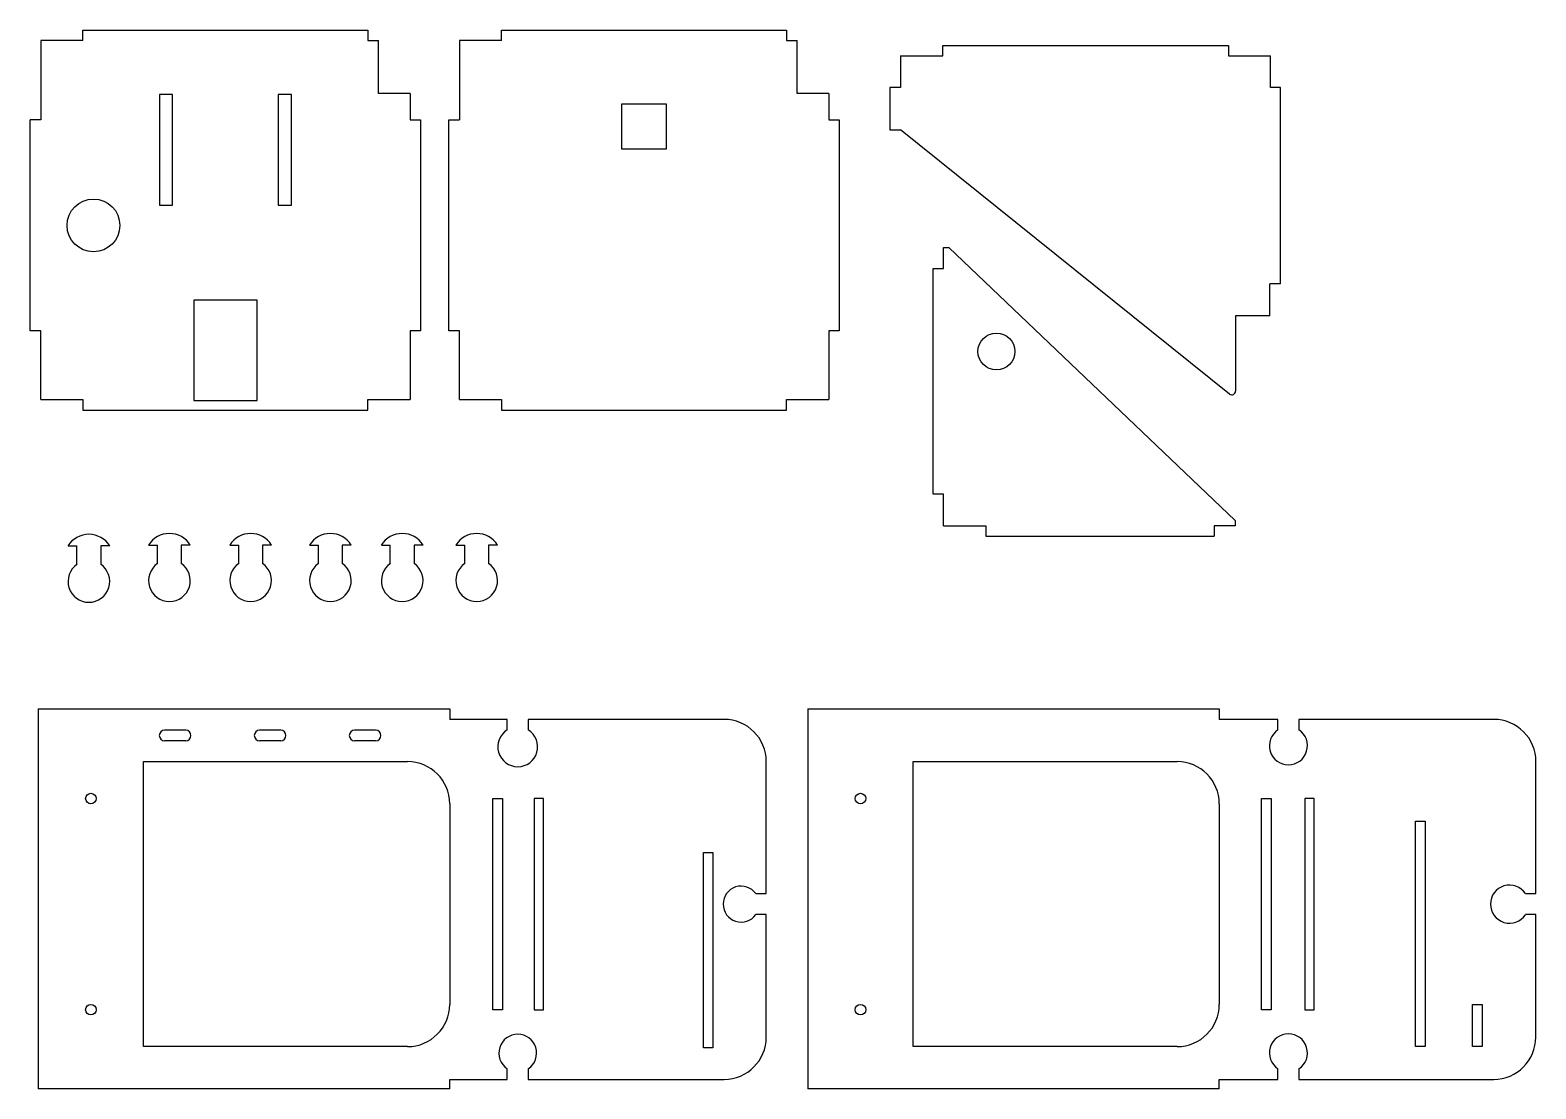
# Model space of a CAD drawing. Header units: millimetres. Extents: x 6 to 291, y 4 to 204.
import ezdxf

# ---------------------------------------------------------------- set-up
doc = ezdxf.new("R2010")
doc.units = ezdxf.units.MM
for name, color, linetype in [('View', 7, 'CONTINUOUS'), ('View001', 7, 'CONTINUOUS'), ('View002', 7, 'CONTINUOUS'), ('View004', 7, 'CONTINUOUS'), ('View005', 7, 'CONTINUOUS'), ('View008', 7, 'CONTINUOUS'), ('View009', 7, 'CONTINUOUS'), ('View010', 7, 'CONTINUOUS'), ('View011', 7, 'CONTINUOUS'), ('View012', 7, 'CONTINUOUS'), ('View013', 7, 'CONTINUOUS'), ('View014', 7, 'CONTINUOUS')]:
    doc.layers.add(name, color=color, linetype=linetype)

msp = doc.modelspace()

# ---------------------------------------------------------------- linework, layer by layer
at = {"layer": 'View'}
for p, q in [((15.71, 204.48), (69.71, 204.48)), ((15.71, 202.48), (15.71, 204.48)), ((69.71, 204.48), (69.71, 202.48)), ((15.71, 202.48), (7.71, 202.48)), ((7.71, 202.48), (7.71, 187.48)), ((69.71, 202.48), (71.71, 202.48)), ((71.71, 192.48), (71.71, 202.48)), ((32.71, 192.3), (30.21, 192.3)), ((30.21, 192.3), (30.21, 171.3)), ((32.71, 171.3), (32.71, 192.3)), ((52.71, 192.3), (52.71, 171.3)), ((55.21, 192.3), (52.71, 192.3)), ((55.21, 171.3), (55.21, 192.3)), ((77.71, 192.48), (71.71, 192.48)), ((77.71, 192.48), (77.71, 187.48)), ((7.71, 187.48), (5.71, 187.48)), ((5.71, 147.48), (5.71, 187.48)), ((77.71, 187.48), (79.71, 187.48)), ((79.71, 187.48), (79.71, 147.48)), ((30.21, 171.3), (32.71, 171.3)), ((52.71, 171.3), (55.21, 171.3)), ((36.71, 153.3), (36.71, 134.3)), ((48.71, 153.3), (36.71, 153.3)), ((48.71, 134.3), (48.71, 153.3)), ((7.71, 147.48), (5.71, 147.48)), ((7.71, 134.48), (7.71, 147.48)), ((79.71, 147.48), (77.71, 147.48)), ((77.71, 147.48), (77.71, 134.48)), ((7.71, 134.48), (15.71, 134.48)), ((15.71, 134.48), (15.71, 132.48)), ((36.71, 134.3), (48.71, 134.3)), ((69.71, 134.48), (77.71, 134.48)), ((69.71, 132.48), (69.71, 134.48)), ((15.71, 132.48), (69.71, 132.48))]:
    msp.add_line(p, q, dxfattribs=at)
msp.add_circle((17.71, 167.48), 5, dxfattribs=at)
at = {"layer": 'View001'}
for p, q in [((95.05, 204.48), (149.05, 204.48)), ((95.05, 202.48), (95.05, 204.48)), ((149.05, 204.48), (149.05, 202.48)), ((95.05, 202.48), (87.05, 202.48)), ((87.05, 202.48), (87.05, 187.48)), ((149.05, 202.48), (151.05, 202.48)), ((151.05, 192.48), (151.05, 202.48)), ((157.05, 192.48), (151.05, 192.48)), ((157.05, 192.48), (157.05, 187.48)), ((126.3, 190.48), (117.8, 190.48)), ((117.8, 190.48), (117.8, 181.98)), ((126.3, 181.98), (126.3, 190.48)), ((85.05, 187.48), (87.05, 187.48)), ((85.05, 147.48), (85.05, 187.48)), ((157.05, 187.48), (159.05, 187.48)), ((159.05, 187.48), (159.05, 147.48)), ((117.8, 181.98), (126.3, 181.98)), ((87.05, 147.48), (85.05, 147.48)), ((87.05, 134.48), (87.05, 147.48)), ((159.05, 147.48), (157.05, 147.48)), ((157.05, 147.48), (157.05, 134.48)), ((87.05, 134.48), (95.05, 134.48)), ((95.05, 134.48), (95.05, 132.48)), ((149.05, 134.48), (157.05, 134.48)), ((149.05, 132.48), (149.05, 134.48)), ((95.05, 132.48), (149.05, 132.48))]:
    msp.add_line(p, q, dxfattribs=at)
at = {"layer": 'View002'}
for p, q in [((178.83, 163.31), (179.79, 163.31)), ((178.83, 159.31), (178.83, 163.31)), ((179.79, 163.31), (234.1, 111.59)), ((176.83, 116.59), (176.83, 159.31)), ((176.83, 159.31), (178.83, 159.31)), ((178.83, 116.59), (176.83, 116.59)), ((178.83, 110.59), (178.83, 116.59)), ((234.1, 111.59), (234.1, 110.59)), ((178.83, 110.59), (186.83, 110.59)), ((186.83, 110.59), (186.83, 108.59)), ((186.83, 108.59), (230.1, 108.59)), ((230.1, 110.59), (230.1, 108.59)), ((234.1, 110.59), (230.1, 110.59))]:
    msp.add_line(p, q, dxfattribs=at)
msp.add_circle((188.83, 143.59), 3.5, dxfattribs=at)
at = {"layer": 'View004'}
for p, q in [((7.22, 75.9), (7.22, 3.9)), ((7.22, 75.9), (85.22, 75.9)), ((85.22, 75.9), (85.22, 73.9)), ((35.19, 71.84), (31.19, 71.84)), ((53.19, 71.84), (49.19, 71.84)), ((71.19, 71.84), (67.19, 71.84)), ((96.12, 73.9), (85.22, 73.9)), ((96.12, 71.9), (96.12, 73.9)), ((100.12, 73.9), (100.12, 71.9)), ((137.22, 73.9), (100.12, 73.9)), ((35.19, 69.84), (31.19, 69.84)), ((53.19, 69.84), (49.19, 69.84)), ((71.19, 69.84), (67.19, 69.84)), ((27.22, 65.9), (77.22, 65.9)), ((27.22, 11.9), (27.22, 65.9)), ((145.22, 40.9), (145.22, 65.9)), ((85.22, 57.9), (85.22, 19.9)), ((93.42, 58.9), (95.22, 58.9)), ((93.42, 18.9), (93.42, 58.9)), ((95.22, 58.9), (95.22, 18.9)), ((101.22, 58.9), (101.22, 18.9)), ((103.02, 58.9), (101.22, 58.9)), ((103.02, 18.9), (103.02, 58.9)), ((133.32, 11.7), (133.32, 48.7)), ((133.32, 48.7), (135.12, 48.7)), ((135.12, 48.7), (135.12, 11.7)), ((143.22, 40.9), (145.22, 40.9)), ((145.22, 36.9), (143.22, 36.9)), ((145.22, 13.7), (145.22, 36.9)), ((95.22, 18.9), (93.42, 18.9)), ((101.22, 18.9), (103.02, 18.9)), ((77.22, 11.9), (27.22, 11.9)), ((135.12, 11.7), (133.32, 11.7)), ((96.12, 5.7), (96.12, 7.7)), ((100.12, 7.7), (100.12, 5.7)), ((85.22, 3.9), (7.22, 3.9)), ((85.22, 3.9), (85.22, 5.7)), ((85.22, 5.7), (96.12, 5.7)), ((100.12, 5.7), (137.22, 5.7))]:
    msp.add_line(p, q, dxfattribs=at)
for centre in [(17.22, 58.9), (17.22, 18.9)]:
    msp.add_circle(centre, 1, dxfattribs=at)
for centre, radius, start, end in [((31.19, 70.84), 1, 90, -90), ((35.19, 70.84), 1, -90, 90), ((49.19, 70.84), 1, 90, -90), ((53.19, 70.84), 1, -90, 90), ((67.19, 70.84), 1, 90, -90), ((71.19, 70.84), 1, -90, 90), ((98.12, 68.7), 3.77, 122.0643, 57.9357), ((137.22, 65.9), 8, 0, 90), ((77.22, 57.9), 8, 0, 90), ((140.45, 38.9), 3.41, 35.8559, -35.8559), ((77.22, 19.9), 8, -90, 0), ((98.12, 10.67), 3.58, -56.0709, -123.9291), ((137.22, 13.7), 8, -90, 0)]:
    msp.add_arc(centre, radius, start, end, dxfattribs=at)
at = {"layer": 'View005'}
for p, q in [((153.07, 75.9), (153.07, 3.9)), ((153.07, 75.9), (231.07, 75.9)), ((231.07, 75.9), (231.07, 73.9)), ((242.17, 73.9), (231.07, 73.9)), ((242.17, 71.9), (242.17, 73.9)), ((246.17, 73.9), (246.17, 71.9)), ((283.07, 73.9), (246.17, 73.9)), ((173.07, 65.9), (223.07, 65.9)), ((173.07, 11.9), (173.07, 65.9)), ((291.07, 40.9), (291.07, 65.9)), ((231.07, 57.9), (231.07, 19.9)), ((239.07, 58.9), (240.87, 58.9)), ((239.07, 18.9), (239.07, 58.9)), ((240.87, 58.9), (240.87, 18.9)), ((247.27, 58.9), (247.27, 18.9)), ((249.07, 58.9), (247.27, 58.9)), ((249.07, 18.9), (249.07, 58.9)), ((268.27, 11.9), (268.27, 54.6)), ((268.27, 54.6), (270.07, 54.6)), ((270.07, 54.6), (270.07, 11.9)), ((289.07, 40.9), (291.07, 40.9)), ((291.05, 36.9), (289.07, 36.9)), ((291.05, 13.7), (291.05, 36.9)), ((240.87, 18.9), (239.07, 18.9)), ((247.27, 18.9), (249.07, 18.9)), ((279.07, 11.9), (279.07, 19.9)), ((279.07, 19.9), (280.87, 19.9)), ((280.87, 19.9), (280.87, 11.9)), ((223.07, 11.9), (173.07, 11.9)), ((270.07, 11.9), (268.27, 11.9)), ((280.87, 11.9), (279.07, 11.9)), ((242.17, 5.7), (242.17, 7.7)), ((246.17, 7.7), (246.17, 5.7)), ((231.07, 3.9), (153.07, 3.9)), ((231.07, 3.9), (231.07, 5.7)), ((231.07, 5.7), (242.17, 5.7)), ((246.17, 5.7), (283.07, 5.7))]:
    msp.add_line(p, q, dxfattribs=at)
for centre in [(163.07, 58.9), (163.07, 18.9)]:
    msp.add_circle(centre, 1, dxfattribs=at)
for centre, radius, start, end in [((244.17, 68.9), 3.61, 123.6901, 56.3099), ((283.07, 65.9), 8, 0, 90), ((223.07, 57.9), 8, 0, 90), ((286.07, 38.9), 3.61, 33.6898, -33.6898), ((223.07, 19.9), 8, -90, 0), ((244.17, 10.7), 3.61, -56.3099, -123.6901), ((283.05, 13.7), 8, -89.8779, 0)]:
    msp.add_arc(centre, radius, start, end, dxfattribs=at)
at = {"layer": 'View008'}
for p, q in [((178.65, 201.58), (232.79, 201.58)), ((178.65, 199.58), (178.65, 201.58)), ((232.79, 201.58), (232.79, 199.58)), ((170.65, 199.58), (178.65, 199.58)), ((170.65, 199.58), (170.65, 193.58)), ((232.79, 199.58), (240.79, 199.58)), ((240.79, 193.58), (240.79, 199.58)), ((170.65, 193.58), (168.65, 193.58)), ((168.65, 193.58), (168.65, 185.58)), ((242.65, 193.58), (240.79, 193.58)), ((242.65, 156.38), (242.65, 193.58)), ((168.65, 185.58), (170.65, 185.58)), ((233, 135.53), (170.65, 185.58)), ((240.65, 150.38), (240.65, 156.38)), ((242.65, 156.38), (240.65, 156.38)), ((234.15, 150.38), (234.15, 136.08)), ((240.65, 150.38), (234.15, 150.38))]:
    msp.add_line(p, q, dxfattribs=at)
msp.add_arc((233.44, 136.08), 0.706, -128.606, 0, dxfattribs=at)
at = {"layer": 'View009'}
for p, q in [((12.89, 106.78), (14.59, 106.78)), ((14.59, 103.28), (14.59, 106.78)), ((20.79, 106.78), (19.09, 106.78)), ((19.09, 106.78), (19.09, 103.28))]:
    msp.add_line(p, q, dxfattribs=at)
for centre, radius, start, end in [((16.84, 104.28), 4.68, 32.3115, 147.6885), ((16.84, 100.03), 3.95, 124.6952, 55.3048)]:
    msp.add_arc(centre, radius, start, end, dxfattribs=at)
at = {"layer": 'View010'}
for p, q in [((28.16, 106.93), (29.86, 106.93)), ((29.86, 103.43), (29.86, 106.93)), ((36.06, 106.93), (34.36, 106.93)), ((34.36, 106.93), (34.36, 103.43))]:
    msp.add_line(p, q, dxfattribs=at)
for centre, radius, start, end in [((32.11, 104.43), 4.68, 32.3115, 147.6885), ((32.11, 100.18), 3.95, 124.6952, 55.3048)]:
    msp.add_arc(centre, radius, start, end, dxfattribs=at)
at = {"layer": 'View011'}
for p, q in [((43.55, 106.93), (45.25, 106.93)), ((45.25, 103.43), (45.25, 106.93)), ((51.45, 106.93), (49.75, 106.93)), ((49.75, 106.93), (49.75, 103.43))]:
    msp.add_line(p, q, dxfattribs=at)
for centre, radius, start, end in [((47.5, 104.43), 4.68, 32.3115, 147.6885), ((47.5, 100.18), 3.95, 124.6952, 55.3048)]:
    msp.add_arc(centre, radius, start, end, dxfattribs=at)
at = {"layer": 'View012'}
for p, q in [((58.65, 106.93), (60.36, 106.93)), ((60.36, 103.43), (60.36, 106.93)), ((66.56, 106.93), (64.86, 106.93)), ((64.86, 106.93), (64.86, 103.43))]:
    msp.add_line(p, q, dxfattribs=at)
for centre, radius, start, end in [((62.61, 104.43), 4.68, 32.3115, 147.6885), ((62.61, 100.18), 3.95, 124.6952, 55.3048)]:
    msp.add_arc(centre, radius, start, end, dxfattribs=at)
at = {"layer": 'View013'}
for p, q in [((72.27, 106.93), (73.97, 106.93)), ((73.97, 103.43), (73.97, 106.93)), ((80.17, 106.93), (78.47, 106.93)), ((78.47, 106.93), (78.47, 103.43))]:
    msp.add_line(p, q, dxfattribs=at)
for centre, radius, start, end in [((76.22, 104.43), 4.68, 32.3115, 147.6885), ((76.22, 100.18), 3.95, 124.6952, 55.3048)]:
    msp.add_arc(centre, radius, start, end, dxfattribs=at)
at = {"layer": 'View014'}
for p, q in [((86.38, 106.93), (88.09, 106.93)), ((88.09, 103.43), (88.09, 106.93)), ((94.29, 106.93), (92.59, 106.93)), ((92.59, 106.93), (92.59, 103.43))]:
    msp.add_line(p, q, dxfattribs=at)
for centre, radius, start, end in [((90.34, 104.43), 4.68, 32.3115, 147.6885), ((90.34, 100.18), 3.95, 124.6952, 55.3048)]:
    msp.add_arc(centre, radius, start, end, dxfattribs=at)

doc.saveas('drawing.dxf')
